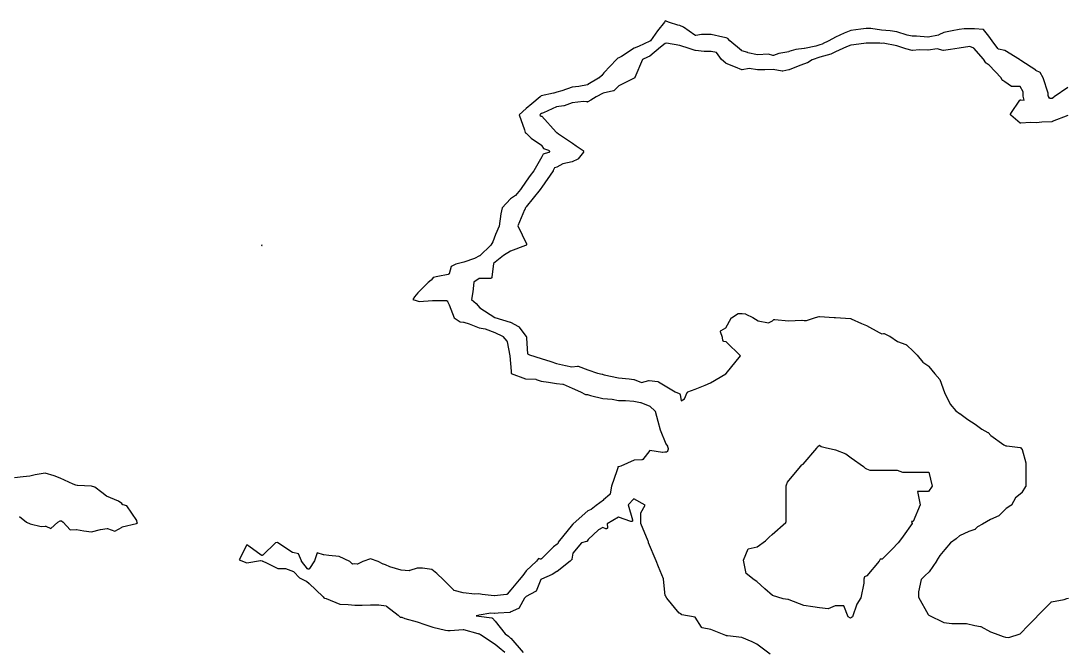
# Model space of a CAD drawing. Header units: millimetres. Extents: x 0 to 500, y 0 to 700.
# Drawn here: x 62.6 to 125.1, y 125.6 to 163.2 of the extents above; entities that cross this region are included whole.
import ezdxf

# ---------------------------------------------------------------- set-up
doc = ezdxf.new("R2010")
doc.units = ezdxf.units.MM
doc.layers.add('CORTE', color=1, linetype='Continuous')
doc.layers.add('GRABADO', color=5, linetype='Continuous')

msp = doc.modelspace()

# ---------------------------------------------------------------- linework, layer by layer
at = {"layer": 'CORTE'}
for points in [[(125.193, 157.538), (124.264, 157.166), (124.255, 157.163), (124.246, 157.162), (124.243, 157.162), (123.645, 157.138), (123.316, 157.096), (123.31, 157.096), (122.963, 157.11), (122.388, 157.066), (122.38, 157.066), (122.375, 157.066), (122.37, 157.067), (122.366, 157.068), (122.357, 157.071), (122.347, 157.076), (122.341, 157.08), (122.337, 157.083), (121.791, 157.549), (121.787, 157.552), (121.782, 157.558), (121.777, 157.564), (121.774, 157.569), (121.77, 157.578), (121.767, 157.587), (121.766, 157.591), (121.765, 157.598), (121.765, 157.606), (121.766, 157.614), (121.767, 157.622), (121.769, 157.627), (121.771, 157.634), (121.774, 157.64), (121.776, 157.645), (122.325, 158.448), (122.328, 158.453), (122.333, 158.458), (122.338, 158.463), (122.343, 158.467), (122.352, 158.471), (122.357, 158.474), (122.366, 158.477), (122.38, 158.479), (122.39, 158.479), (122.578, 158.454), (122.516, 158.698), (122.515, 158.703), (122.514, 158.71), (122.514, 158.715), (122.514, 158.942), (122.34, 159.266), (121.859, 159.266), (121.85, 159.267), (121.845, 159.269), (121.84, 159.27), (121.829, 159.275), (121.419, 159.545), (121.296, 159.619), (121.293, 159.621), (121.286, 159.626), (121.281, 159.632), (121.275, 159.638), (121.271, 159.645), (121.195, 159.784), (120.485, 160.551), (120.309, 160.656), (120.304, 160.659), (120.298, 160.664), (120.293, 160.669), (120.289, 160.675), (120.286, 160.678), (120.148, 160.895), (119.561, 161.56), (119.328, 161.653), (118.691, 161.568), (118.181, 161.477), (117.763, 161.423), (117.758, 161.423), (117.746, 161.423), (117.737, 161.425), (117.37, 161.519), (116.837, 161.437), (116.831, 161.436), (116.825, 161.436), (116.326, 161.467), (115.904, 161.423), (115.895, 161.423), (115.886, 161.424), (115.498, 161.52), (115.495, 161.521), (114.955, 161.703), (114.145, 161.855), (114.051, 161.846), (114.044, 161.846), (113.943, 161.855), (113.126, 161.855), (112.393, 161.757), (112.392, 161.757), (112.211, 161.741), (111.948, 161.651), (111.302, 161.346), (111.021, 161.203), (111.014, 161.201), (110.364, 161.016), (109.905, 160.871), (109.616, 160.688), (109.61, 160.684), (109.602, 160.681), (109.441, 160.619), (109.156, 160.526), (108.518, 160.271), (108.512, 160.268), (108.136, 160.193), (108.129, 160.192), (108.119, 160.192), (108.112, 160.193), (107.558, 160.294), (107.076, 160.276), (106.638, 160.26), (106.633, 160.26), (106.626, 160.261), (106.139, 160.35), (105.722, 160.266), (105.715, 160.265), (105.706, 160.265), (105.694, 160.267), (105.684, 160.27), (105.318, 160.435), (104.759, 160.649), (104.752, 160.652), (104.743, 160.658), (104.741, 160.659), (104.738, 160.661), (104.479, 160.884), (104.475, 160.889), (104.471, 160.894), (104.17, 161.299), (103.85, 161.365), (103.437, 161.365), (102.922, 161.423), (102.916, 161.424), (102.91, 161.426), (102.54, 161.537), (102.539, 161.537), (101.987, 161.729), (101.178, 161.855), (101.107, 161.848), (100.823, 161.63), (100.198, 161.09), (100.193, 161.087), (100.191, 161.086), (100.187, 161.083), (100.056, 161.024), (99.743, 160.883), (99.297, 159.813), (99.295, 159.808), (99.293, 159.803), (99.291, 159.796), (99.286, 159.788), (99.281, 159.782), (99.279, 159.78), (99.272, 159.773), (99.262, 159.766), (99.255, 159.762), (99.254, 159.762), (98.344, 159.312), (98.051, 159.023), (98.045, 159.018), (98.04, 159.014), (98.035, 159.011), (98.027, 159.007), (98.02, 159.005), (97.399, 158.862), (96.984, 158.651), (96.652, 158.452), (96.485, 158.351), (96.48, 158.348), (96.471, 158.345), (96.466, 158.344), (96.461, 158.342), (96.452, 158.341), (96.442, 158.341), (96.436, 158.342), (96.226, 158.376), (95.539, 158.288), (95.073, 158.108), (95.068, 158.106), (95.056, 158.103), (94.614, 158.057), (93.83, 157.697), (93.824, 157.695), (93.703, 157.663), (93.655, 157.621), (93.607, 157.581), (93.623, 157.535), (93.696, 157.504), (93.703, 157.502), (93.712, 157.496), (93.717, 157.492), (93.721, 157.487), (94.597, 156.541), (94.601, 156.536), (94.604, 156.532), (94.614, 156.515), (94.622, 156.512), (94.63, 156.508), (94.735, 156.437), (95.564, 155.875), (95.787, 155.712), (96.199, 155.445), (96.202, 155.442), (96.21, 155.436), (96.216, 155.43), (96.22, 155.424), (96.224, 155.418), (96.226, 155.412), (96.229, 155.404), (96.232, 155.396), (96.232, 155.391), (96.233, 155.386), (96.233, 155.376), (96.232, 155.368), (96.23, 155.362), (96.228, 155.355), (96.226, 155.349), (96.223, 155.344), (96.219, 155.338), (95.911, 154.937), (95.906, 154.932), (95.901, 154.927), (95.896, 154.923), (95.888, 154.918), (95.549, 154.76), (95.544, 154.758), (95.54, 154.757), (94.995, 154.648), (94.628, 154.443), (94.62, 154.44), (94.487, 154.4), (94.406, 154.236), (94.404, 154.231), (93.728, 153.241), (93.677, 153.175), (93.633, 153.113), (92.8, 152.062), (92.775, 152.03), (92.77, 152.024), (92.763, 152.018), (92.76, 152.016), (92.736, 151.999), (92.704, 151.894), (92.703, 151.889), (92.285, 150.937), (92.804, 149.861), (92.806, 149.856), (92.808, 149.851), (92.809, 149.845), (92.81, 149.837), (92.81, 149.829), (92.81, 149.824), (92.809, 149.814), (92.808, 149.809), (92.805, 149.799), (92.8, 149.788), (92.793, 149.776), (92.788, 149.772), (92.788, 149.771), (92.781, 149.764), (92.772, 149.759), (92.767, 149.756), (92.761, 149.753), (91.848, 149.42), (91.434, 149.161), (90.937, 148.763), (90.833, 148.674), (90.742, 147.854), (90.741, 147.848), (90.739, 147.843), (90.737, 147.837), (90.734, 147.83), (90.729, 147.822), (90.724, 147.816), (90.722, 147.814), (90.717, 147.809), (90.707, 147.801), (90.702, 147.799), (90.697, 147.796), (90.689, 147.794), (90.682, 147.792), (90.673, 147.791), (90.668, 147.791), (89.986, 147.791), (89.659, 147.559), (89.611, 146.993), (89.611, 146.989), (89.524, 146.518), (89.797, 146.291), (89.802, 146.287), (89.807, 146.281), (90.013, 146.034), (90.91, 145.447), (90.912, 145.446), (90.917, 145.444), (90.918, 145.444), (91.837, 145.179), (91.843, 145.178), (91.849, 145.175), (92.338, 144.916), (92.344, 144.913), (92.35, 144.908), (92.353, 144.906), (92.356, 144.902), (92.361, 144.898), (92.801, 144.307), (92.803, 144.303), (92.807, 144.298), (92.81, 144.29), (92.812, 144.284), (92.813, 144.276), (92.814, 144.269), (92.817, 144.206), (92.876, 143.277), (92.987, 143.224), (93.691, 142.998), (94.273, 142.812), (94.615, 142.703), (95.154, 142.573), (95.524, 142.51), (95.87, 142.54), (95.875, 142.54), (95.882, 142.539), (95.89, 142.538), (95.896, 142.536), (96.472, 142.329), (97.066, 142.115), (97.345, 142.062), (97.35, 142.06), (97.357, 142.058), (97.363, 142.055), (97.398, 142.035), (97.458, 142.026), (97.461, 142.026), (98.311, 141.835), (98.956, 141.786), (98.959, 141.786), (99.241, 141.741), (99.249, 141.739), (99.698, 141.559), (100.133, 141.689), (100.138, 141.69), (100.146, 141.692), (100.155, 141.692), (100.16, 141.692), (100.674, 141.615), (100.68, 141.613), (100.685, 141.612), (100.692, 141.609), (100.699, 141.606), (101.117, 141.355), (101.712, 140.998), (101.954, 140.901), (101.96, 140.898), (101.964, 140.895), (101.972, 140.89), (101.977, 140.885), (101.981, 140.88), (101.986, 140.874), (101.991, 140.866), (101.994, 140.858), (101.995, 140.854), (101.997, 140.848), (102.061, 140.462), (102.272, 140.59), (102.427, 140.96), (102.429, 140.965), (102.435, 140.973), (102.439, 140.978), (102.443, 140.983), (102.449, 140.989), (102.456, 140.994), (102.461, 140.997), (102.466, 140.999), (102.904, 141.174), (103.49, 141.409), (103.824, 141.542), (104.726, 142.084), (104.738, 142.093), (104.741, 142.095), (104.744, 142.097), (104.748, 142.1), (105.623, 143.15), (105.618, 143.154), (105.613, 143.157), (105.608, 143.16), (104.747, 143.988), (104.618, 144.019), (104.613, 144.021), (104.606, 144.024), (104.595, 144.03), (104.585, 144.039), (104.579, 144.046), (104.576, 144.051), (104.572, 144.058), (104.569, 144.065), (104.567, 144.072), (104.565, 144.077), (104.537, 144.247), (104.422, 144.592), (104.421, 144.596), (104.419, 144.604), (104.419, 144.612), (104.419, 144.618), (104.42, 144.627), (104.421, 144.633), (104.423, 144.641), (104.427, 144.648), (104.429, 144.651), (104.433, 144.659), (104.439, 144.666), (104.444, 144.671), (104.45, 144.675), (104.453, 144.677), (104.728, 144.842), (105.046, 145.414), (105.05, 145.421), (105.054, 145.426), (105.06, 145.432), (105.067, 145.438), (105.071, 145.44), (105.473, 145.682), (105.475, 145.683), (105.482, 145.687), (105.493, 145.69), (105.504, 145.692), (105.716, 145.692), (105.904, 145.667), (105.907, 145.666), (105.913, 145.665), (105.92, 145.662), (105.924, 145.66), (106.347, 145.443), (106.664, 145.252), (107.28, 145.129), (107.523, 145.25), (107.614, 145.323), (107.619, 145.327), (107.625, 145.33), (107.632, 145.333), (107.643, 145.336), (107.654, 145.338), (107.663, 145.338), (108.492, 145.247), (109.279, 145.29), (109.287, 145.29), (109.294, 145.289), (109.421, 145.263), (109.551, 145.272), (110.101, 145.448), (110.102, 145.448), (110.326, 145.516), (110.332, 145.517), (110.335, 145.517), (110.34, 145.517), (110.345, 145.517), (111.219, 145.452), (111.219, 145.452), (111.259, 145.449), (111.264, 145.449), (111.274, 145.449), (111.278, 145.449), (111.286, 145.448), (111.287, 145.447), (112.2, 145.386), (112.208, 145.386), (112.215, 145.384), (112.221, 145.382), (112.226, 145.38), (112.852, 145.088), (113.15, 144.975), (113.154, 144.973), (113.158, 144.971), (113.902, 144.548), (114.058, 144.478), (114.166, 144.494), (114.172, 144.495), (114.181, 144.495), (114.186, 144.494), (114.193, 144.493), (114.204, 144.489), (114.53, 144.333), (114.535, 144.331), (114.54, 144.327), (115.008, 144.006), (115.51, 143.834), (115.517, 143.831), (115.522, 143.828), (115.528, 143.824), (115.534, 143.819), (115.952, 143.417), (116.173, 143.205), (116.524, 142.784), (116.871, 142.534), (116.875, 142.532), (116.881, 142.526), (117.244, 142.09), (117.529, 141.748), (117.531, 141.745), (117.533, 141.742), (117.538, 141.734), (117.813, 140.966), (117.814, 140.963), (117.818, 140.958), (118.161, 140.273), (118.492, 139.875), (118.722, 139.718), (118.723, 139.717), (119.204, 139.346), (119.648, 139.061), (120.052, 138.771), (120.406, 138.579), (120.41, 138.578), (120.418, 138.572), (120.424, 138.566), (120.426, 138.564), (120.583, 138.388), (121.354, 137.833), (121.478, 137.766), (121.54, 137.766), (121.544, 137.765), (122.344, 137.67), (122.35, 137.669), (122.355, 137.667), (122.362, 137.665), (122.368, 137.662), (122.375, 137.658), (122.382, 137.652), (122.386, 137.649), (122.389, 137.645), (122.444, 137.579), (122.447, 137.575), (122.451, 137.569), (122.455, 137.561), (122.457, 137.555), (122.676, 136.762), (122.677, 136.758), (122.677, 136.753), (122.678, 136.748), (122.678, 135.37), (122.677, 135.364), (122.676, 135.358), (122.675, 135.351), (122.673, 135.346), (122.67, 135.34), (122.667, 135.334), (122.447, 134.982), (122.443, 134.977), (122.438, 134.971), (122.433, 134.966), (122.062, 134.669), (121.814, 134.223), (121.81, 134.216), (121.806, 134.211), (121.8, 134.205), (121.791, 134.198), (121.505, 134.027), (121.083, 133.605), (121.077, 133.599), (121.071, 133.596), (121.066, 133.593), (120.567, 133.368), (120.093, 133.084), (120.091, 133.083), (119.79, 132.922), (119.657, 132.786), (119.654, 132.783), (119.649, 132.779), (119.643, 132.776), (119.639, 132.773), (119.633, 132.771), (119.274, 132.647), (118.721, 132.399), (118.526, 132.224), (118.522, 132.22), (118.164, 131.981), (117.828, 131.578), (117.828, 131.578), (117.532, 131.223), (117.346, 130.888), (117.344, 130.885), (116.888, 130.228), (116.885, 130.224), (116.881, 130.219), (116.667, 130.014), (116.419, 129.776), (116.266, 129.043), (116.266, 128.722), (116.838, 127.694), (116.874, 127.645), (117.774, 127.213), (118.258, 127.155), (119.111, 127.155), (119.117, 127.154), (119.121, 127.153), (119.622, 127.025), (119.967, 126.965), (119.973, 126.964), (119.976, 126.963), (119.981, 126.961), (120.562, 126.643), (120.848, 126.55), (121.323, 126.36), (121.472, 126.325), (121.662, 126.302), (122.344, 126.535), (122.834, 127.04), (123.258, 127.475), (123.421, 127.643), (123.832, 128.066), (124.186, 128.43), (124.189, 128.433), (124.197, 128.439), (124.207, 128.445), (124.215, 128.448), (124.222, 128.449), (124.98, 128.579), (125.137, 128.641), (125.141, 128.643), (125.234, 128.668)], [(107.389, 125.312), (106.599, 125.915), (106.302, 126.044), (105.691, 126.311), (104.829, 126.405), (104.78, 126.41), (104.776, 126.41), (104.767, 126.412), (104.76, 126.415), (104.756, 126.416), (104.746, 126.422), (104.736, 126.428), (103.836, 126.788), (103.32, 126.892), (103.315, 126.893), (103.307, 126.896), (103.299, 126.9), (103.294, 126.903), (103.287, 126.908), (103.282, 126.914), (103.278, 126.917), (103.275, 126.922), (102.894, 127.53), (102.111, 127.665), (102.107, 127.666), (102.102, 127.668), (102.095, 127.671), (102.089, 127.674), (102.085, 127.677), (101.959, 127.767), (101.956, 127.77), (101.951, 127.774), (101.216, 128.657), (101.213, 128.66), (101.124, 128.794), (101.122, 128.797), (101.119, 128.804), (101.116, 128.812), (101.114, 128.818), (101.113, 128.824), (101.011, 129.803), (101.007, 129.823), (100.709, 130.537), (100.559, 130.897), (100.109, 131.978), (100.107, 131.983), (100.105, 131.992), (100.104, 132), (100.104, 132.005), (100.104, 132.022), (100.101, 132.03), (100.083, 132.071), (99.647, 133.122), (99.645, 133.127), (99.644, 133.134), (99.642, 133.142), (99.642, 133.148), (99.642, 133.74), (99.642, 133.745), (99.644, 133.753), (99.645, 133.76), (99.649, 133.769), (99.651, 133.774), (99.905, 134.231), (99.24, 134.6), (98.885, 134.24), (99.158, 133.338), (99.159, 133.332), (99.161, 133.325), (99.161, 133.317), (99.161, 133.311), (99.16, 133.304), (99.158, 133.296), (99.156, 133.289), (99.149, 133.277), (99.14, 133.265), (99.134, 133.26), (99.13, 133.256), (99.123, 133.252), (99.118, 133.249), (99.11, 133.246), (99.1, 133.244), (99.093, 133.243), (99.088, 133.242), (99.083, 133.242), (99.076, 133.243), (99.066, 133.245), (99.061, 133.246), (98.308, 133.517), (97.63, 133.111), (97.665, 132.899), (97.666, 132.893), (97.666, 132.886), (97.666, 132.879), (97.664, 132.871), (97.663, 132.865), (97.66, 132.858), (97.656, 132.851), (97.652, 132.844), (97.648, 132.839), (97.644, 132.835), (97.638, 132.83), (97.632, 132.825), (97.627, 132.822), (97.618, 132.818), (97.611, 132.816), (97.606, 132.814), (97.598, 132.813), (97.594, 132.813), (97.586, 132.813), (97.575, 132.814), (97.566, 132.817), (97.38, 132.891), (97.128, 132.74), (96.505, 132.179), (96.442, 132.079), (96.439, 132.073), (96.432, 132.066), (96.425, 132.06), (96.415, 132.053), (96.407, 132.05), (96.401, 132.047), (96.108, 131.971), (95.591, 131.351), (95.529, 130.99), (95.527, 130.984), (95.525, 130.977), (95.522, 130.97), (95.517, 130.962), (95.513, 130.957), (95.51, 130.953), (95.424, 130.87), (95.421, 130.867), (94.64, 130.258), (94.636, 130.255), (94.352, 130.085), (94.347, 130.082), (93.711, 129.805), (93.677, 129.771), (93.391, 129.084), (93.389, 129.08), (93.385, 129.075), (93.379, 129.067), (93.375, 129.063), (93.37, 129.058), (93.363, 129.053), (93.358, 129.051), (92.789, 128.763), (92.703, 128.66), (92.37, 128.076), (92.367, 128.071), (92.362, 128.064), (92.356, 128.059), (92.35, 128.053), (92.345, 128.05), (92.34, 128.047), (91.846, 127.815), (91.84, 127.813), (91.832, 127.811), (91.827, 127.81), (91.822, 127.809), (91.109, 127.772), (90.899, 127.742), (90.894, 127.741), (90.884, 127.741), (90.879, 127.742), (90.677, 127.771), (89.977, 127.638), (89.798, 127.604), (89.972, 127.581), (90.745, 127.477), (90.749, 127.477), (90.757, 127.474), (90.764, 127.471), (90.769, 127.469), (90.775, 127.465), (90.781, 127.461), (90.786, 127.456), (90.944, 127.29), (90.947, 127.287), (91.539, 126.533), (91.732, 126.381), (91.865, 126.266), (91.869, 126.262), (92.605, 125.414)]]:
    msp.add_lwpolyline(points, dxfattribs=at)
at = {"layer": 'GRABADO'}
for points in [[(125.191, 159.207), (124.383, 158.66), (124.339, 158.611), (124.337, 158.608), (124.33, 158.603), (124.28, 158.567), (124.274, 158.563), (124.266, 158.56), (124.256, 158.556), (124.248, 158.555), (124.245, 158.554), (124.163, 158.549), (124.156, 158.549), (124.151, 158.549), (124.143, 158.55), (124.133, 158.553), (124.123, 158.558), (124.114, 158.564), (124.105, 158.572), (124.099, 158.58), (124.037, 158.675), (124.035, 158.679), (124.03, 158.688), (124.028, 158.696), (124.026, 158.703), (124.025, 158.71), (124.025, 158.714), (124.025, 158.87), (123.716, 159.796), (123.531, 160.099), (123.275, 160.236), (123.271, 160.238), (122.381, 160.831), (122.379, 160.832), (122.358, 160.848), (122.354, 160.849), (122.344, 160.852), (122.334, 160.856), (122.322, 160.865), (122.315, 160.872), (122.313, 160.874), (122.308, 160.88), (122.303, 160.889), (121.43, 161.431), (121.051, 161.509), (121.043, 161.511), (121.031, 161.517), (121.024, 161.522), (121.018, 161.526), (121.013, 161.531), (121.01, 161.535), (120.66, 162.008), (120.473, 162.277), (120.145, 162.671), (119.603, 162.717), (118.994, 162.717), (118.692, 162.674), (118.282, 162.595), (117.777, 162.498), (117.477, 162.354), (117.47, 162.351), (117.461, 162.348), (116.84, 162.224), (116.832, 162.223), (116.824, 162.223), (116.147, 162.277), (115.899, 162.287), (115.894, 162.287), (115.887, 162.288), (115.58, 162.348), (115.576, 162.348), (114.957, 162.539), (114.564, 162.607), (114.04, 162.64), (114.037, 162.64), (113.406, 162.74), (113.126, 162.74), (112.811, 162.705), (112.214, 162.621), (111.82, 162.468), (111.303, 162.216), (110.888, 161.998), (110.888, 161.998), (110.522, 161.812), (110.516, 161.808), (110.364, 161.765), (110.119, 161.687), (109.433, 161.542), (109.429, 161.541), (108.915, 161.487), (108.513, 161.354), (108.508, 161.352), (107.905, 161.252), (107.592, 161.124), (107.583, 161.12), (107.573, 161.119), (107.566, 161.118), (107.551, 161.119), (107.543, 161.121), (107.278, 161.196), (106.639, 161.169), (106.631, 161.169), (106.626, 161.17), (106.623, 161.17), (106.049, 161.293), (106.045, 161.294), (105.685, 161.411), (105.681, 161.412), (105.675, 161.415), (105.667, 161.42), (105.663, 161.423), (104.975, 161.994), (104.971, 161.998), (104.966, 162.004), (104.863, 162.143), (104.762, 162.187), (104.563, 162.225), (103.849, 162.389), (103.283, 162.389), (102.943, 162.324), (102.931, 162.322), (102.917, 162.324), (102.912, 162.325), (102.903, 162.328), (102.894, 162.333), (102.891, 162.335), (102.205, 162.813), (101.98, 162.923), (101.871, 162.947), (101.868, 162.947), (101.362, 163.092), (101.112, 163.192), (101.073, 163.124), (101.07, 163.12), (101.068, 163.117), (100.65, 162.592), (100.225, 162.005), (100.22, 161.999), (100.216, 161.995), (100.201, 161.982), (100.194, 161.977), (100.185, 161.972), (99.517, 161.671), (99.262, 161.556), (98.504, 161.073), (98.5, 161.071), (98.331, 160.99), (98.269, 160.963), (98.188, 160.887), (97.431, 160.085), (97.312, 159.926), (97.308, 159.92), (97.303, 159.916), (97.133, 159.77), (97.128, 159.766), (96.485, 159.38), (96.477, 159.376), (96.465, 159.372), (95.94, 159.267), (95.936, 159.267), (95.537, 159.222), (94.926, 159.015), (94.923, 159.014), (94.618, 158.939), (94.442, 158.866), (94.436, 158.863), (93.698, 158.702), (93.633, 158.657), (93.139, 158.24), (92.791, 157.946), (92.381, 157.582), (92.685, 156.671), (92.738, 156.522), (92.75, 156.497), (92.769, 156.489), (92.775, 156.487), (92.784, 156.481), (92.791, 156.476), (93.097, 156.182), (93.712, 155.752), (93.715, 155.749), (93.72, 155.744), (93.726, 155.739), (93.731, 155.731), (93.733, 155.728), (93.823, 155.566), (94.137, 155.452), (94.139, 155.451), (94.148, 155.447), (94.156, 155.441), (94.161, 155.437), (94.166, 155.431), (94.171, 155.425), (94.175, 155.419), (94.178, 155.413), (94.181, 155.406), (94.183, 155.398), (94.184, 155.39), (94.185, 155.385), (94.185, 155.376), (94.183, 155.367), (94.182, 155.361), (94.18, 155.355), (94.176, 155.345), (94.172, 155.34), (94.169, 155.335), (94.163, 155.328), (94.158, 155.324), (94.152, 155.319), (94.147, 155.316), (94.139, 155.312), (93.809, 155.213), (93.734, 155.061), (93.733, 155.059), (93.26, 154.229), (93.256, 154.224), (93.035, 153.944), (92.803, 153.616), (92.447, 153.113), (92.164, 152.756), (92.157, 152.749), (92.152, 152.746), (91.864, 152.552), (91.352, 152.011), (91.283, 151.65), (91.178, 150.922), (91.177, 150.917), (91.175, 150.912), (91.174, 150.907), (90.958, 150.413), (90.8, 149.986), (90.799, 149.982), (90.797, 149.978), (90.685, 149.785), (90.681, 149.779), (90.676, 149.773), (90.674, 149.771), (90.012, 149.141), (90.009, 149.139), (90.004, 149.135), (89.998, 149.131), (89.71, 148.988), (89.705, 148.986), (89.058, 148.767), (89.056, 148.767), (88.579, 148.641), (88.307, 148.499), (88.182, 148.072), (88.179, 148.064), (88.175, 148.057), (88.173, 148.053), (88.169, 148.047), (88.164, 148.042), (88.157, 148.035), (88.15, 148.03), (88.145, 148.027), (88.141, 148.025), (88.131, 148.021), (87.506, 147.896), (87.227, 147.84), (87.124, 147.695), (87.121, 147.692), (87.118, 147.688), (87.113, 147.684), (86.925, 147.543), (86.313, 146.931), (86.113, 146.692), (86.017, 146.53), (86.204, 146.467), (86.279, 146.442), (86.395, 146.409), (87.181, 146.461), (88.029, 146.461), (88.034, 146.461), (88.036, 146.46), (88.046, 146.458), (88.055, 146.455), (88.061, 146.452), (88.066, 146.449), (88.072, 146.444), (88.078, 146.439), (88.082, 146.435), (88.086, 146.429), (88.091, 146.422), (88.093, 146.416), (88.179, 146.209), (88.481, 145.426), (88.839, 145.183), (89.047, 145.168), (89.055, 145.166), (89.379, 145.063), (89.381, 145.063), (89.983, 144.842), (90.336, 144.772), (90.34, 144.771), (90.348, 144.769), (90.917, 144.555), (90.921, 144.554), (91.371, 144.334), (91.379, 144.331), (91.389, 144.323), (91.394, 144.319), (91.398, 144.314), (91.635, 144.029), (91.639, 144.025), (91.644, 144.016), (91.647, 144.009), (91.65, 144.002), (91.651, 143.997), (91.816, 143.167), (91.817, 143.162), (91.89, 142.238), (91.9, 142.101), (92.757, 141.792), (93.371, 141.755), (93.379, 141.755), (93.389, 141.752), (93.687, 141.641), (94.131, 141.574), (94.604, 141.503), (94.983, 141.46), (94.989, 141.459), (94.996, 141.457), (95.001, 141.456), (95.551, 141.227), (96.046, 140.999), (96.047, 140.998), (96.333, 140.849), (96.446, 140.853), (96.451, 140.853), (96.46, 140.852), (96.467, 140.85), (96.641, 140.795), (97.386, 140.6), (97.938, 140.558), (97.942, 140.557), (98.307, 140.482), (98.739, 140.482), (99.235, 140.443), (99.239, 140.443), (99.636, 140.366), (99.639, 140.365), (99.645, 140.364), (100.182, 140.149), (100.188, 140.146), (100.193, 140.143), (100.198, 140.14), (100.203, 140.136), (100.484, 139.873), (100.489, 139.868), (100.496, 139.858), (100.5, 139.851), (100.502, 139.846), (100.504, 139.84), (100.666, 139.257), (100.812, 138.731), (101.146, 137.89), (101.237, 137.747), (101.24, 137.742), (101.243, 137.737), (101.285, 137.62), (101.287, 137.616), (101.288, 137.608), (101.289, 137.599), (101.289, 137.594), (101.289, 137.587), (101.287, 137.577), (101.248, 137.451), (101.246, 137.447), (101.244, 137.443), (101.24, 137.436), (101.235, 137.429), (101.23, 137.423), (101.224, 137.418), (101.216, 137.413), (101.204, 137.407), (101.192, 137.403), (101.184, 137.403), (101.18, 137.402), (101.087, 137.402), (100.974, 137.378), (100.966, 137.376), (100.956, 137.376), (100.95, 137.376), (100.185, 137.491), (99.772, 136.965), (99.768, 136.961), (99.761, 136.954), (99.755, 136.949), (99.75, 136.946), (99.745, 136.943), (99.737, 136.94), (99.73, 136.938), (99.722, 136.937), (99.717, 136.937), (99.244, 136.919), (98.453, 136.563), (98.449, 136.561), (98.32, 136.521), (98.313, 136.52), (98.307, 136.519), (98.283, 136.517), (98.279, 136.476), (98.279, 136.47), (98.277, 136.463), (98.217, 136.275), (97.904, 135.353), (97.821, 134.907), (97.819, 134.9), (97.817, 134.894), (97.815, 134.89), (97.812, 134.883), (97.807, 134.877), (97.802, 134.871), (97.798, 134.867), (97.422, 134.535), (97.42, 134.533), (96.982, 134.201), (96.679, 133.972), (96.676, 133.969), (96.672, 133.967), (96.489, 133.877), (95.598, 133.1), (95.594, 133.094), (95.592, 133.091), (95.587, 133.084), (95.58, 133.078), (95.575, 133.074), (95.571, 133.072), (95.566, 133.068), (95.565, 133.068), (94.717, 132.006), (94.711, 131.973), (94.71, 131.966), (94.707, 131.958), (94.704, 131.953), (94.699, 131.943), (94.692, 131.935), (94.646, 131.89), (94.643, 131.887), (94.437, 131.733), (93.72, 131.024), (93.716, 131.02), (93.709, 131.016), (93.703, 131.012), (93.694, 131.008), (93.681, 131.004), (93.673, 131.003), (93.666, 131.003), (93.657, 131.004), (93.652, 131.005), (93.537, 131.033), (93.417, 130.878), (93.414, 130.874), (93.412, 130.872), (92.798, 130.299), (92.597, 130.017), (92.594, 130.014), (92.376, 129.765), (91.873, 129.161), (91.661, 128.907), (91.658, 128.904), (91.652, 128.898), (91.647, 128.894), (91.639, 128.889), (91.628, 128.885), (91.619, 128.882), (91.613, 128.881), (90.895, 128.808), (90.889, 128.807), (90.883, 128.808), (90.163, 128.882), (89.957, 128.919), (89.726, 128.911), (89.721, 128.911), (89.027, 128.978), (89.021, 128.979), (88.495, 129.116), (88.489, 129.117), (88.482, 129.121), (88.476, 129.124), (88.47, 129.127), (88.466, 129.131), (88.462, 129.135), (88.057, 129.56), (87.847, 129.759), (87.443, 130.128), (87.152, 130.37), (86.586, 130.448), (86.268, 130.464), (85.826, 130.309), (85.821, 130.308), (85.812, 130.306), (85.805, 130.305), (85.8, 130.305), (85.324, 130.341), (85.318, 130.342), (85.312, 130.343), (84.64, 130.545), (84.635, 130.546), (84.378, 130.66), (84.252, 130.7), (84.248, 130.701), (84.244, 130.703), (83.933, 130.857), (83.478, 131.016), (83.023, 130.857), (82.712, 130.703), (82.701, 130.698), (82.688, 130.697), (82.681, 130.696), (82.675, 130.696), (82.55, 130.708), (82.43, 130.702), (82.425, 130.702), (82.416, 130.703), (82.404, 130.706), (82.394, 130.71), (82.389, 130.713), (82.385, 130.716), (82.378, 130.721), (82.374, 130.726), (82.249, 130.864), (81.605, 131.154), (80.999, 131.222), (80.689, 131.256), (80.683, 131.257), (80.678, 131.259), (80.297, 131.373), (80.134, 130.899), (80.131, 130.893), (80.128, 130.887), (79.835, 130.427), (79.833, 130.425), (79.827, 130.418), (79.82, 130.411), (79.815, 130.408), (79.81, 130.404), (79.806, 130.402), (79.798, 130.398), (79.784, 130.395), (79.775, 130.394), (79.77, 130.394), (79.76, 130.395), (79.748, 130.398), (79.74, 130.402), (79.734, 130.405), (79.729, 130.408), (79.724, 130.412), (79.718, 130.418), (79.714, 130.423), (79.358, 130.882), (79.355, 130.887), (79.353, 130.891), (79.351, 130.895), (79.174, 131.319), (78.832, 131.387), (78.825, 131.388), (78.818, 131.391), (78.814, 131.393), (78.808, 131.396), (77.945, 131.971), (77.917, 131.984), (77.916, 131.984), (77.908, 131.984), (77.802, 131.967), (77.046, 131.241), (77.042, 131.237), (77.031, 131.229), (77.021, 131.225), (77.015, 131.223), (77.007, 131.221), (76.991, 131.219), (76.978, 131.221), (76.97, 131.223), (76.963, 131.226), (76.955, 131.23), (76.95, 131.233), (76.201, 131.772), (76.201, 131.772), (76.094, 131.85), (75.632, 130.964), (76.077, 130.778), (76.908, 130.908), (76.912, 130.908), (76.917, 130.909), (76.925, 130.908), (76.93, 130.908), (77.01, 130.891), (77.016, 130.889), (77.024, 130.886), (77.026, 130.885), (77.18, 130.809), (77.937, 130.435), (78.38, 130.435), (78.391, 130.433), (78.398, 130.431), (78.874, 130.255), (78.879, 130.253), (78.891, 130.246), (78.898, 130.24), (78.901, 130.237), (79.227, 129.875), (79.638, 129.678), (79.642, 129.676), (79.646, 129.673), (79.819, 129.546), (79.823, 129.542), (80.635, 128.755), (80.639, 128.752), (80.643, 128.746), (80.682, 128.684), (80.722, 128.668), (80.833, 128.64), (80.838, 128.638), (81.642, 128.298), (82.141, 128.28), (82.554, 128.25), (82.99, 128.25), (83.477, 128.268), (83.986, 128.268), (84.418, 128.194), (84.422, 128.194), (84.429, 128.192), (84.439, 128.187), (84.445, 128.183), (84.449, 128.181), (85.138, 127.649), (85.142, 127.646), (85.146, 127.642), (85.249, 127.525), (85.332, 127.522), (85.336, 127.522), (85.347, 127.52), (85.355, 127.518), (85.358, 127.517), (85.535, 127.446), (86.277, 127.245), (86.279, 127.244), (86.73, 127.088), (87.204, 126.922), (87.961, 126.747), (88.116, 126.733), (88.249, 126.721), (89.033, 126.782), (89.042, 126.782), (89.05, 126.78), (89.054, 126.78), (89.897, 126.551), (89.939, 126.536), (89.939, 126.556), (89.993, 126.521), (89.999, 126.518), (90.004, 126.515), (90.055, 126.481), (90.932, 125.914), (90.935, 125.912), (91.18, 125.719), (91.182, 125.718), (91.523, 125.423)], [(62.492, 133.541), (62.914, 133.213), (63.124, 133.114), (63.792, 132.942), (64.017, 132.977), (64.022, 132.977), (64.027, 132.977), (64.036, 132.977), (64.043, 132.975), (64.05, 132.973), (64.057, 132.97), (64.36, 132.82), (64.778, 133.206), (64.781, 133.209), (64.785, 133.212), (64.914, 133.289), (64.921, 133.292), (64.926, 133.294), (64.932, 133.296), (64.939, 133.297), (64.946, 133.298), (64.961, 133.298), (64.975, 133.295), (64.983, 133.291), (64.989, 133.288), (64.994, 133.285), (65.098, 133.21), (65.103, 133.206), (65.109, 133.2), (65.514, 132.752), (65.876, 132.768), (65.883, 132.768), (65.89, 132.767), (66.337, 132.685), (66.798, 132.639), (67.341, 132.774), (67.722, 132.837), (67.728, 132.837), (67.732, 132.837), (67.739, 132.837), (67.748, 132.835), (67.755, 132.833), (68.196, 132.664), (68.62, 132.919), (68.626, 132.922), (68.631, 132.924), (68.636, 132.925), (69.481, 133.128), (69.538, 133.154), (69.536, 133.16), (69.535, 133.165), (69.511, 133.305), (68.918, 134.194), (68.686, 134.246), (68.682, 134.247), (68.675, 134.249), (68.67, 134.252), (68.664, 134.255), (68.656, 134.261), (68.65, 134.266), (68.647, 134.27), (68.606, 134.32), (68.4, 134.458), (67.697, 134.765), (67.691, 134.768), (67.686, 134.772), (67.41, 134.983), (66.989, 135.304), (66.792, 135.359), (65.953, 135.393), (65.949, 135.393), (65.943, 135.394), (65.858, 135.414), (65.854, 135.415), (65.85, 135.416), (65.692, 135.489), (64.922, 135.844), (64.563, 135.977), (64.02, 136.146), (63.422, 136.04), (63.114, 135.968), (63.109, 135.967), (62.707, 135.93), (62.184, 135.861)]]:
    msp.add_lwpolyline(points, dxfattribs=at)
for points in [[(77.004, 149.769), (76.992, 149.771), (76.963, 149.768), (76.986, 149.747), (77.004, 149.769)], [(110.332, 128.092), (109.93, 128.146), (109.397, 128.217), (108.522, 128.567), (108.477, 128.574), (108.437, 128.581), (108.157, 128.629), (107.526, 128.82), (107.071, 129.228), (106.592, 129.659), (106.436, 129.752), (105.95, 130.141), (105.786, 130.933), (106.067, 131.608), (106.605, 131.738), (107.103, 132.096), (107.336, 132.306), (107.513, 132.465), (108.318, 133.19), (108.336, 133.254), (108.336, 135.284), (108.353, 135.39), (108.373, 135.45), (108.423, 135.599), (109.2, 136.532), (109.291, 136.642), (109.371, 136.673), (110.175, 137.638), (110.221, 137.721), (110.342, 137.818), (110.441, 137.739), (110.676, 137.668), (111.29, 137.545), (111.923, 137.292), (112.239, 137.065), (112.964, 136.542), (113.076, 136.442), (113.154, 136.404), (113.343, 136.314), (114.989, 136.314), (115.295, 136.191), (116.886, 136.191), (117.085, 135.356), (116.865, 135.049), (116.199, 135.049), (116.365, 134.253), (115.95, 133.258), (115.846, 133.258), (115.88, 133.135), (115.35, 132.372), (115.065, 131.998), (115.055, 131.978), (115.032, 131.947), (114.712, 131.606), (114.078, 130.998), (113.969, 130.998), (113.906, 130.883), (113.167, 129.997), (113.03, 129.942), (112.992, 129.804), (112.992, 129.561), (112.808, 128.674), (112.573, 128.299), (112.321, 127.541), (112.199, 127.468), (112.058, 127.536), (111.784, 128.194), (111.283, 128.194), (110.855, 128.022), (110.332, 128.092)]]:
    msp.add_lwpolyline(points, close=True, dxfattribs=at)

doc.saveas('drawing.dxf')
